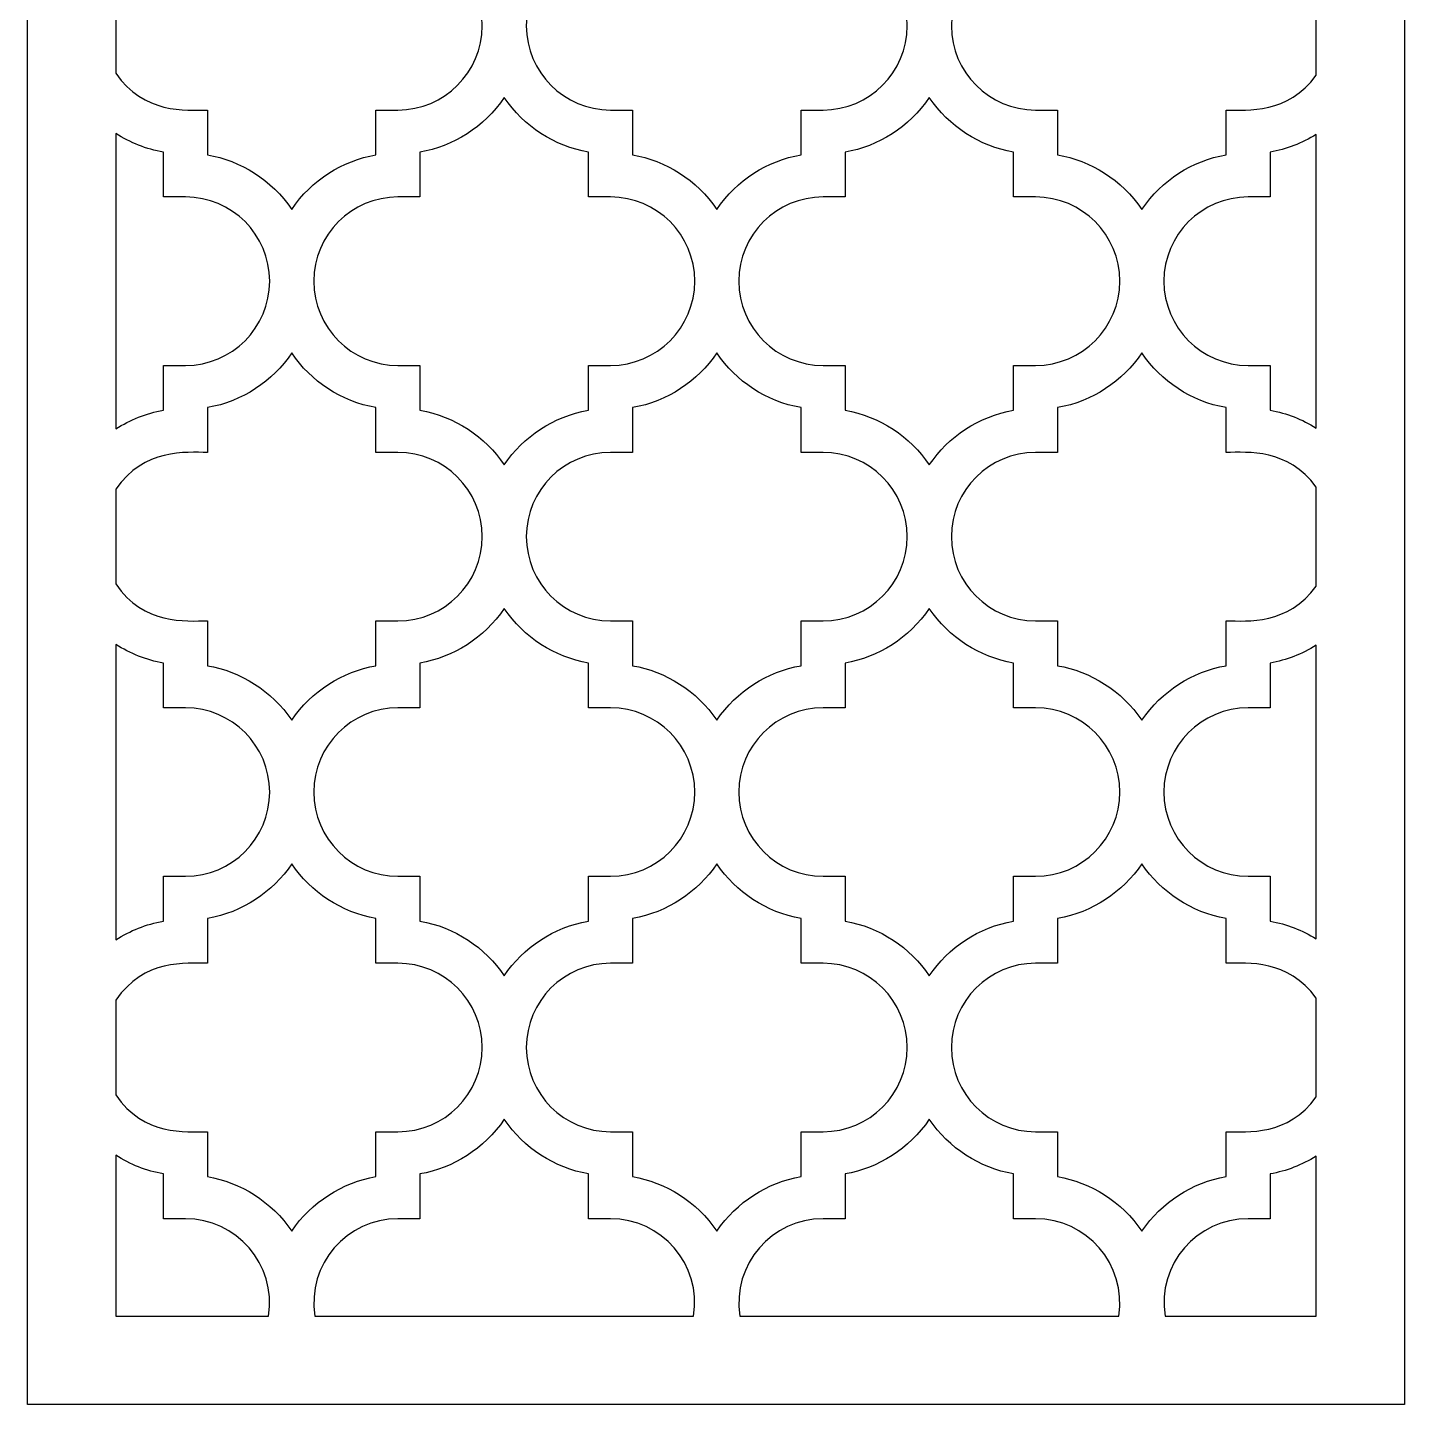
# Model space of a CAD drawing. Header units: millimetres. Extents: x -50 to 50, y -100 to 100.
# Drawn here: x -49.9 to 50.1, y -99.8 to 0.2 of the extents above; entities that cross this region are included whole.
import ezdxf

# ---------------------------------------------------------------- set-up
doc = ezdxf.new("R2010")
doc.units = ezdxf.units.MM
doc.header["$MEASUREMENT"] = 0
doc.layers.add('layer 1', color=7, linetype='Continuous')

msp = doc.modelspace()

# ---------------------------------------------------------------- linework, layer by layer
at = {"layer": 'layer 1', "color": 250}
for points, knots in [([(50.0818, 100.1536), (50.0818, 100.1536), (-49.9181, 100.1536), (-49.9181, 100.1536), (-49.9181, 100.1536), (-49.9181, 100.1536), (-49.9181, -99.8361), (-49.9181, -99.8361), (-49.9181, -99.8361), (-49.9181, -99.8361), (50.0818, -99.8361), (50.0818, -99.8361), (50.0818, -99.8361), (50.0818, -99.8361), (50.0818, 100.1536), (50.0818, 100.1536)], [0, 0, 0, 0, 0.2, 0.2, 0.2, 0.2, 0.4, 0.4, 0.4, 0.4, 0.6, 0.6, 0.6, 0.6, 1, 1, 1, 1]), ([(-43.504, 3.7282), (-41.4565, 6.7282), (-38.4139, 6.4058), (-36.8502, 6.4058), (-36.8502, 6.4058), (-36.8502, 6.4058), (-36.8502, 9.6591), (-36.8502, 9.6591), (-36.8502, 9.6591), (-34.312, 10.1), (-32.1227, 11.5711), (-30.7309, 13.6246), (-30.7309, 13.6246), (-29.3394, 11.5711), (-27.1516, 10.1004), (-24.6143, 9.6591), (-24.6143, 9.6591), (-24.6143, 9.6591), (-24.6143, 6.4058), (-24.6143, 6.4058), (-24.6143, 6.4058), (-24.6143, 6.4058), (-23.0149, 6.4058), (-23.0149, 6.4058), (-23.0149, 6.4058), (-19.642, 6.4058), (-16.8954, 3.664), (-16.8954, 0.2896), (-16.8954, 0.2896), (-16.8954, 0.2896), (-16.8952, 0.2896), (-16.8952, 0.2896), (-16.8952, 0.2896), (-16.8952, -3.0847), (-19.6403, -5.83), (-23.0149, -5.83), (-23.0149, -5.83), (-23.0149, -5.83), (-24.6143, -5.83), (-24.6143, -5.83), (-24.6143, -5.83), (-24.6143, -5.83), (-24.6143, -9.0833), (-24.6143, -9.0833), (-24.6143, -9.0833), (-27.0506, -9.507), (-29.2917, -10.9223), (-30.7309, -13.0478), (-30.7309, -13.0478), (-32.1853, -10.8973), (-34.449, -9.501), (-36.8502, -9.0833), (-36.8502, -9.0833), (-36.8502, -9.0833), (-36.8502, -5.83), (-36.8502, -5.83), (-36.8502, -5.83), (-38.4532, -5.83), (-41.4554, -6.1542), (-43.504, -3.151), (-43.504, -3.151), (-43.504, -3.151), (-43.504, 3.7282), (-43.504, 3.7282)], [0, 0, 0, 0, 0.0588235, 0.0588235, 0.0588235, 0.0588235, 0.1176471, 0.1176471, 0.1176471, 0.1176471, 0.1764706, 0.1764706, 0.1764706, 0.1764706, 0.2352941, 0.2352941, 0.2352941, 0.2352941, 0.2941176, 0.2941176, 0.2941176, 0.2941176, 0.3529412, 0.3529412, 0.3529412, 0.3529412, 0.4117647, 0.4117647, 0.4117647, 0.4117647, 0.4705882, 0.4705882, 0.4705882, 0.4705882, 0.5294118, 0.5294118, 0.5294118, 0.5294118, 0.5882353, 0.5882353, 0.5882353, 0.5882353, 0.6470588, 0.6470588, 0.6470588, 0.6470588, 0.7058824, 0.7058824, 0.7058824, 0.7058824, 0.7647059, 0.7647059, 0.7647059, 0.7647059, 0.8235294, 0.8235294, 0.8235294, 0.8235294, 0.8823529, 0.8823529, 0.8823529, 0.8823529, 1, 1, 1, 1]), ([(7.8553, 6.4058), (11.2282, 6.4058), (13.9749, 3.664), (13.9749, 0.2896), (13.9749, 0.2896), (13.9749, 0.2896), (13.9749, 0.2896), (13.9749, 0.2896), (13.9749, 0.2896), (13.9749, -3.0847), (11.23, -5.83), (7.8553, -5.83), (7.8553, -5.83), (7.8553, -5.83), (6.2558, -5.83), (6.2558, -5.83), (6.2558, -5.83), (6.2558, -5.83), (6.2558, -9.0833), (6.2558, -9.0833), (6.2558, -9.0833), (3.8195, -9.507), (1.5787, -10.9223), (0.1394, -13.0478), (0.1394, -13.0478), (-1.3151, -10.8973), (-3.5789, -9.501), (-5.9799, -9.0833), (-5.9799, -9.0833), (-5.9799, -9.0833), (-5.9799, -5.83), (-5.9799, -5.83), (-5.9799, -5.83), (-5.9799, -5.83), (-7.5794, -5.83), (-7.5794, -5.83), (-7.5794, -5.83), (-10.952, -5.83), (-13.6959, -3.0847), (-13.6959, 0.2896), (-13.6959, 0.2896), (-13.6959, 3.6622), (-10.952, 6.4058), (-7.5794, 6.4058), (-7.5794, 6.4058), (-7.5794, 6.4058), (-5.9799, 6.4058), (-5.9799, 6.4058), (-5.9799, 6.4058), (-5.9799, 6.4058), (-5.9799, 9.6591), (-5.9799, 9.6591), (-5.9799, 9.6591), (-3.4417, 10.1), (-1.2527, 11.5711), (0.1394, 13.6246), (0.1394, 13.6246), (1.5307, 11.5711), (3.7186, 10.1004), (6.2558, 9.6591), (6.2558, 9.6591), (6.2558, 9.6591), (6.2558, 6.4058), (6.2558, 6.4058), (6.2558, 6.4058), (6.2558, 6.4058), (7.8553, 6.4058), (7.8553, 6.4058)], [0, 0, 0, 0, 0.0555556, 0.0555556, 0.0555556, 0.0555556, 0.1111111, 0.1111111, 0.1111111, 0.1111111, 0.1666667, 0.1666667, 0.1666667, 0.1666667, 0.2222222, 0.2222222, 0.2222222, 0.2222222, 0.2777778, 0.2777778, 0.2777778, 0.2777778, 0.3333333, 0.3333333, 0.3333333, 0.3333333, 0.3888889, 0.3888889, 0.3888889, 0.3888889, 0.4444444, 0.4444444, 0.4444444, 0.4444444, 0.5, 0.5, 0.5, 0.5, 0.5555556, 0.5555556, 0.5555556, 0.5555556, 0.6111111, 0.6111111, 0.6111111, 0.6111111, 0.6666667, 0.6666667, 0.6666667, 0.6666667, 0.7222222, 0.7222222, 0.7222222, 0.7222222, 0.7777778, 0.7777778, 0.7777778, 0.7777778, 0.8333333, 0.8333333, 0.8333333, 0.8333333, 0.8888889, 0.8888889, 0.8888889, 0.8888889, 1, 1, 1, 1]), ([(43.6679, -3.3045), (41.601, -6.1387), (38.7216, -5.83), (37.126, -5.83), (37.126, -5.83), (37.126, -5.83), (37.126, -9.0833), (37.126, -9.0833), (37.126, -9.0833), (34.6897, -9.507), (32.4485, -10.9223), (31.0095, -13.0478), (31.0095, -13.0478), (29.555, -10.8973), (27.2912, -9.501), (24.8902, -9.0833), (24.8902, -9.0833), (24.8902, -9.0833), (24.8902, -5.83), (24.8902, -5.83), (24.8902, -5.83), (24.8902, -5.83), (23.2907, -5.83), (23.2907, -5.83), (23.2907, -5.83), (19.9178, -5.83), (17.1743, -3.0847), (17.1743, 0.2896), (17.1743, 0.2896), (17.1743, 3.6622), (19.9178, 6.4058), (23.2907, 6.4058), (23.2907, 6.4058), (23.2907, 6.4058), (24.8902, 6.4058), (24.8902, 6.4058), (24.8902, 6.4058), (24.8902, 6.4058), (24.8902, 9.6591), (24.8902, 9.6591), (24.8902, 9.6591), (27.4281, 10.1), (29.6175, 11.5711), (31.0095, 13.6246), (31.0095, 13.6246), (32.4009, 11.5711), (34.5888, 10.1004), (37.126, 9.6591), (37.126, 9.6591), (37.126, 9.6591), (37.126, 6.4058), (37.126, 6.4058), (37.126, 6.4058), (38.728, 6.4058), (41.5996, 6.7158), (43.6679, 3.882), (43.6679, 3.882), (43.6679, 3.882), (43.6679, -3.3045), (43.6679, -3.3045)], [0, 0, 0, 0, 0.0625, 0.0625, 0.0625, 0.0625, 0.125, 0.125, 0.125, 0.125, 0.1875, 0.1875, 0.1875, 0.1875, 0.25, 0.25, 0.25, 0.25, 0.3125, 0.3125, 0.3125, 0.3125, 0.375, 0.375, 0.375, 0.375, 0.4375, 0.4375, 0.4375, 0.4375, 0.5, 0.5, 0.5, 0.5, 0.5625, 0.5625, 0.5625, 0.5625, 0.625, 0.625, 0.625, 0.625, 0.6875, 0.6875, 0.6875, 0.6875, 0.75, 0.75, 0.75, 0.75, 0.8125, 0.8125, 0.8125, 0.8125, 0.875, 0.875, 0.875, 0.875, 1, 1, 1, 1]), ([(-23.0149, -24.3805), (-26.3875, -24.3805), (-29.1309, -21.6355), (-29.131, -18.2612), (-29.131, -18.2612), (-29.131, -14.8886), (-26.3875, -12.1447), (-23.0149, -12.1447), (-23.0149, -12.1447), (-23.0149, -12.1447), (-21.4154, -12.1447), (-21.4154, -12.1447), (-21.4154, -12.1447), (-21.4154, -12.1447), (-21.4154, -8.8914), (-21.4154, -8.8914), (-21.4154, -8.8914), (-19.0053, -8.4734), (-16.7611, -7.0806), (-15.2961, -4.9258), (-15.2961, -4.9258), (-15.2958, -4.9262), (-15.2958, -4.9262), (-15.2958, -4.9262), (-15.2958, -4.9262), (-15.2958, -4.9262), (-15.2957, -4.9262), (-15.2957, -4.9262), (-15.2957, -4.9262), (-15.2957, -4.9262), (-15.2957, -4.9262), (-15.2955, -4.9258), (-15.2955, -4.9258), (-13.8726, -7.0217), (-11.6575, -8.461), (-9.1789, -8.8914), (-9.1789, -8.8914), (-9.1789, -8.8914), (-9.1789, -12.1447), (-9.1789, -12.1447), (-9.1789, -12.1447), (-9.1789, -12.1447), (-7.5794, -12.1447), (-7.5794, -12.1447), (-7.5794, -12.1447), (-4.2051, -12.1447), (-1.4598, -14.8886), (-1.4598, -18.2612), (-1.4598, -18.2612), (-1.4601, -21.6355), (-4.2051, -24.3805), (-7.5794, -24.3805), (-7.5794, -24.3805), (-7.5794, -24.3805), (-9.1789, -24.3805), (-9.1789, -24.3805), (-9.1789, -24.3805), (-9.1789, -24.3805), (-9.1789, -27.6338), (-9.1789, -27.6338), (-9.1789, -27.6338), (-11.7172, -28.0747), (-13.9044, -29.5479), (-15.2957, -31.6018), (-15.2957, -31.6018), (-15.2957, -31.6018), (-15.2957, -31.6015), (-15.2957, -31.6011), (-15.2957, -31.6011), (-15.2958, -31.6015), (-15.2961, -31.6015), (-15.2961, -31.6015), (-15.2961, -31.6015), (-16.6882, -29.5476), (-18.8764, -28.0747), (-21.4154, -27.6338), (-21.4154, -27.6338), (-21.4154, -27.6338), (-21.4154, -24.3805), (-21.4154, -24.3805), (-21.4154, -24.3805), (-21.4154, -24.3805), (-23.0149, -24.3805), (-23.0149, -24.3805)], [0, 0, 0, 0, 0.0454545, 0.0454545, 0.0454545, 0.0454545, 0.0909091, 0.0909091, 0.0909091, 0.0909091, 0.1363636, 0.1363636, 0.1363636, 0.1363636, 0.1818182, 0.1818182, 0.1818182, 0.1818182, 0.2272727, 0.2272727, 0.2272727, 0.2272727, 0.2727273, 0.2727273, 0.2727273, 0.2727273, 0.3181818, 0.3181818, 0.3181818, 0.3181818, 0.3636364, 0.3636364, 0.3636364, 0.3636364, 0.4090909, 0.4090909, 0.4090909, 0.4090909, 0.4545455, 0.4545455, 0.4545455, 0.4545455, 0.5, 0.5, 0.5, 0.5, 0.5454545, 0.5454545, 0.5454545, 0.5454545, 0.5909091, 0.5909091, 0.5909091, 0.5909091, 0.6363636, 0.6363636, 0.6363636, 0.6363636, 0.6818182, 0.6818182, 0.6818182, 0.6818182, 0.7272727, 0.7272727, 0.7272727, 0.7272727, 0.7727273, 0.7727273, 0.7727273, 0.7727273, 0.8181818, 0.8181818, 0.8181818, 0.8181818, 0.8636364, 0.8636364, 0.8636364, 0.8636364, 0.9090909, 0.9090909, 0.9090909, 0.9090909, 1, 1, 1, 1]), ([(23.2907, -12.1447), (26.6651, -12.1447), (29.4104, -14.8886), (29.4104, -18.2612), (29.4104, -18.2612), (29.41, -21.6355), (26.6651, -24.3805), (23.2907, -24.3805), (23.2907, -24.3805), (23.2907, -24.3805), (21.6913, -24.3805), (21.6913, -24.3805), (21.6913, -24.3805), (21.6913, -24.3805), (21.6913, -27.6338), (21.6913, -27.6338), (21.6913, -27.6338), (19.153, -28.0747), (16.9658, -29.5479), (15.5744, -31.6018), (15.5744, -31.6018), (15.5744, -31.6018), (15.5744, -31.6015), (15.5744, -31.6011), (15.5744, -31.6011), (15.5744, -31.6015), (15.5741, -31.6015), (15.5741, -31.6015), (15.5741, -31.6015), (14.182, -29.5476), (11.9937, -28.0747), (9.4548, -27.6338), (9.4548, -27.6338), (9.4548, -27.6338), (9.4548, -24.3805), (9.4548, -24.3805), (9.4548, -24.3805), (9.4548, -24.3805), (7.8553, -24.3805), (7.8553, -24.3805), (7.8553, -24.3805), (4.4828, -24.3805), (1.7392, -21.6355), (1.7392, -18.2612), (1.7392, -18.2612), (1.7392, -14.8886), (4.4828, -12.1447), (7.8553, -12.1447), (7.8553, -12.1447), (7.8553, -12.1447), (9.4548, -12.1447), (9.4548, -12.1447), (9.4548, -12.1447), (9.4548, -12.1447), (9.4548, -8.8914), (9.4548, -8.8914), (9.4548, -8.8914), (11.8646, -8.4734), (14.109, -7.0806), (15.5741, -4.9258), (15.5741, -4.9258), (15.5741, -4.9258), (15.5744, -4.9265), (15.5744, -4.9265), (15.5744, -4.9265), (15.5744, -4.9265), (15.5744, -4.9262), (15.5744, -4.9262), (15.5744, -4.9262), (15.5744, -4.9262), (15.5744, -4.9262), (15.5748, -4.9258), (15.5748, -4.9258), (16.9975, -7.0217), (19.213, -8.461), (21.6913, -8.8914), (21.6913, -8.8914), (21.6913, -8.8914), (21.6913, -12.1447), (21.6913, -12.1447), (21.6913, -12.1447), (21.6913, -12.1447), (23.2907, -12.1447), (23.2907, -12.1447)], [0, 0, 0, 0, 0.0454545, 0.0454545, 0.0454545, 0.0454545, 0.0909091, 0.0909091, 0.0909091, 0.0909091, 0.1363636, 0.1363636, 0.1363636, 0.1363636, 0.1818182, 0.1818182, 0.1818182, 0.1818182, 0.2272727, 0.2272727, 0.2272727, 0.2272727, 0.2727273, 0.2727273, 0.2727273, 0.2727273, 0.3181818, 0.3181818, 0.3181818, 0.3181818, 0.3636364, 0.3636364, 0.3636364, 0.3636364, 0.4090909, 0.4090909, 0.4090909, 0.4090909, 0.4545455, 0.4545455, 0.4545455, 0.4545455, 0.5, 0.5, 0.5, 0.5, 0.5454545, 0.5454545, 0.5454545, 0.5454545, 0.5909091, 0.5909091, 0.5909091, 0.5909091, 0.6363636, 0.6363636, 0.6363636, 0.6363636, 0.6818182, 0.6818182, 0.6818182, 0.6818182, 0.7272727, 0.7272727, 0.7272727, 0.7272727, 0.7727273, 0.7727273, 0.7727273, 0.7727273, 0.8181818, 0.8181818, 0.8181818, 0.8181818, 0.8636364, 0.8636364, 0.8636364, 0.8636364, 0.9090909, 0.9090909, 0.9090909, 0.9090909, 1, 1, 1, 1]), ([(-43.504, -7.5329), (-42.4622, -8.2088), (-41.2886, -8.6762), (-40.0492, -8.8914), (-40.0492, -8.8914), (-40.0492, -8.8914), (-40.0492, -12.1447), (-40.0492, -12.1447), (-40.0492, -12.1447), (-40.0492, -12.1447), (-38.4497, -12.1447), (-38.4497, -12.1447), (-38.4497, -12.1447), (-35.0752, -12.1447), (-32.33, -14.8886), (-32.33, -18.2612), (-32.33, -18.2612), (-32.3301, -21.6355), (-35.0752, -24.3805), (-38.4497, -24.3805), (-38.4497, -24.3805), (-38.4497, -24.3805), (-40.0492, -24.3805), (-40.0492, -24.3805), (-40.0492, -24.3805), (-40.0492, -24.3805), (-40.0492, -27.6338), (-40.0492, -27.6338), (-40.0492, -27.6338), (-41.3051, -27.8518), (-42.4739, -28.3245), (-43.504, -28.9934), (-43.504, -28.9934), (-43.504, -28.9934), (-43.504, -7.5329), (-43.504, -7.5329)], [0, 0, 0, 0, 0.1, 0.1, 0.1, 0.1, 0.2, 0.2, 0.2, 0.2, 0.3, 0.3, 0.3, 0.3, 0.4, 0.4, 0.4, 0.4, 0.5, 0.5, 0.5, 0.5, 0.6, 0.6, 0.6, 0.6, 0.7, 0.7, 0.7, 0.7, 0.8, 0.8, 0.8, 0.8, 1, 1, 1, 1]), ([(43.6679, -28.9271), (42.6642, -28.2952), (41.5364, -27.844), (40.325, -27.6338), (40.325, -27.6338), (40.325, -27.6338), (40.325, -24.3805), (40.325, -24.3805), (40.325, -24.3805), (40.325, -24.3805), (38.7255, -24.3805), (38.7255, -24.3805), (38.7255, -24.3805), (35.3529, -24.3805), (32.6094, -21.6355), (32.6094, -18.2612), (32.6094, -18.2612), (32.6094, -14.8886), (35.3529, -12.1447), (38.7255, -12.1447), (38.7255, -12.1447), (38.7255, -12.1447), (40.325, -12.1447), (40.325, -12.1447), (40.325, -12.1447), (40.325, -12.1447), (40.325, -8.8914), (40.325, -8.8914), (40.325, -8.8914), (41.5033, -8.6868), (42.6403, -8.2462), (43.6679, -7.6006), (43.6679, -7.6006), (43.6679, -7.6006), (43.6679, -28.9271), (43.6679, -28.9271)], [0, 0, 0, 0, 0.1, 0.1, 0.1, 0.1, 0.2, 0.2, 0.2, 0.2, 0.3, 0.3, 0.3, 0.3, 0.4, 0.4, 0.4, 0.4, 0.5, 0.5, 0.5, 0.5, 0.6, 0.6, 0.6, 0.6, 0.7, 0.7, 0.7, 0.7, 0.8, 0.8, 0.8, 0.8, 1, 1, 1, 1]), ([(-43.504, -33.3728), (-41.4565, -30.3731), (-38.4139, -30.6952), (-36.8502, -30.6952), (-36.8502, -30.6952), (-36.8502, -30.6952), (-36.8502, -27.4419), (-36.8502, -27.4419), (-36.8502, -27.4419), (-34.312, -27.0012), (-32.1227, -25.5302), (-30.7309, -23.4766), (-30.7309, -23.4766), (-29.3394, -25.5302), (-27.1516, -27.0009), (-24.6143, -27.4419), (-24.6143, -27.4419), (-24.6143, -27.4419), (-24.6143, -30.6952), (-24.6143, -30.6952), (-24.6143, -30.6952), (-24.6143, -30.6952), (-23.0149, -30.6952), (-23.0149, -30.6952), (-23.0149, -30.6952), (-19.642, -30.6952), (-16.8954, -33.4373), (-16.8954, -36.8116), (-16.8954, -36.8116), (-16.8954, -36.8116), (-16.8952, -36.8116), (-16.8952, -36.8116), (-16.8952, -36.8116), (-16.8952, -40.186), (-19.6403, -42.9313), (-23.0149, -42.9313), (-23.0149, -42.9313), (-23.0149, -42.9313), (-24.6143, -42.9313), (-24.6143, -42.9313), (-24.6143, -42.9313), (-24.6143, -42.9313), (-24.6143, -46.1846), (-24.6143, -46.1846), (-24.6143, -46.1846), (-27.0506, -46.6079), (-29.2917, -48.0236), (-30.7309, -50.1488), (-30.7309, -50.1488), (-32.1853, -47.9986), (-34.449, -46.6019), (-36.8502, -46.1846), (-36.8502, -46.1846), (-36.8502, -46.1846), (-36.8502, -42.9313), (-36.8502, -42.9313), (-36.8502, -42.9313), (-38.4532, -42.9313), (-41.4554, -43.2555), (-43.504, -40.2523), (-43.504, -40.2523), (-43.504, -40.2523), (-43.504, -33.3728), (-43.504, -33.3728)], [0, 0, 0, 0, 0.0588235, 0.0588235, 0.0588235, 0.0588235, 0.1176471, 0.1176471, 0.1176471, 0.1176471, 0.1764706, 0.1764706, 0.1764706, 0.1764706, 0.2352941, 0.2352941, 0.2352941, 0.2352941, 0.2941176, 0.2941176, 0.2941176, 0.2941176, 0.3529412, 0.3529412, 0.3529412, 0.3529412, 0.4117647, 0.4117647, 0.4117647, 0.4117647, 0.4705882, 0.4705882, 0.4705882, 0.4705882, 0.5294118, 0.5294118, 0.5294118, 0.5294118, 0.5882353, 0.5882353, 0.5882353, 0.5882353, 0.6470588, 0.6470588, 0.6470588, 0.6470588, 0.7058824, 0.7058824, 0.7058824, 0.7058824, 0.7647059, 0.7647059, 0.7647059, 0.7647059, 0.8235294, 0.8235294, 0.8235294, 0.8235294, 0.8823529, 0.8823529, 0.8823529, 0.8823529, 1, 1, 1, 1]), ([(7.8553, -30.6952), (11.2282, -30.6952), (13.9749, -33.4373), (13.9749, -36.8116), (13.9749, -36.8116), (13.9749, -36.8116), (13.9749, -36.8116), (13.9749, -36.8116), (13.9749, -36.8116), (13.9749, -40.186), (11.23, -42.9313), (7.8553, -42.9313), (7.8553, -42.9313), (7.8553, -42.9313), (6.2558, -42.9313), (6.2558, -42.9313), (6.2558, -42.9313), (6.2558, -42.9313), (6.2558, -46.1846), (6.2558, -46.1846), (6.2558, -46.1846), (3.8195, -46.6079), (1.5787, -48.0236), (0.1394, -50.1488), (0.1394, -50.1488), (-1.3151, -47.9986), (-3.5789, -46.6019), (-5.9799, -46.1846), (-5.9799, -46.1846), (-5.9799, -46.1846), (-5.9799, -42.9313), (-5.9799, -42.9313), (-5.9799, -42.9313), (-5.9799, -42.9313), (-7.5794, -42.9313), (-7.5794, -42.9313), (-7.5794, -42.9313), (-10.952, -42.9313), (-13.6959, -40.186), (-13.6959, -36.8116), (-13.6959, -36.8116), (-13.6959, -33.4391), (-10.952, -30.6952), (-7.5794, -30.6952), (-7.5794, -30.6952), (-7.5794, -30.6952), (-5.9799, -30.6952), (-5.9799, -30.6952), (-5.9799, -30.6952), (-5.9799, -30.6952), (-5.9799, -27.4419), (-5.9799, -27.4419), (-5.9799, -27.4419), (-3.4417, -27.0012), (-1.2527, -25.5302), (0.1394, -23.4766), (0.1394, -23.4766), (1.5307, -25.5302), (3.7186, -27.0009), (6.2558, -27.4419), (6.2558, -27.4419), (6.2558, -27.4419), (6.2558, -30.6952), (6.2558, -30.6952), (6.2558, -30.6952), (6.2558, -30.6952), (7.8553, -30.6952), (7.8553, -30.6952)], [0, 0, 0, 0, 0.0555556, 0.0555556, 0.0555556, 0.0555556, 0.1111111, 0.1111111, 0.1111111, 0.1111111, 0.1666667, 0.1666667, 0.1666667, 0.1666667, 0.2222222, 0.2222222, 0.2222222, 0.2222222, 0.2777778, 0.2777778, 0.2777778, 0.2777778, 0.3333333, 0.3333333, 0.3333333, 0.3333333, 0.3888889, 0.3888889, 0.3888889, 0.3888889, 0.4444444, 0.4444444, 0.4444444, 0.4444444, 0.5, 0.5, 0.5, 0.5, 0.5555556, 0.5555556, 0.5555556, 0.5555556, 0.6111111, 0.6111111, 0.6111111, 0.6111111, 0.6666667, 0.6666667, 0.6666667, 0.6666667, 0.7222222, 0.7222222, 0.7222222, 0.7222222, 0.7777778, 0.7777778, 0.7777778, 0.7777778, 0.8333333, 0.8333333, 0.8333333, 0.8333333, 0.8888889, 0.8888889, 0.8888889, 0.8888889, 1, 1, 1, 1]), ([(43.6679, -40.4057), (41.601, -43.2396), (38.7216, -42.9313), (37.126, -42.9313), (37.126, -42.9313), (37.126, -42.9313), (37.126, -46.1846), (37.126, -46.1846), (37.126, -46.1846), (34.6897, -46.6079), (32.4485, -48.0236), (31.0095, -50.1488), (31.0095, -50.1488), (29.555, -47.9986), (27.2912, -46.6019), (24.8902, -46.1846), (24.8902, -46.1846), (24.8902, -46.1846), (24.8902, -42.9313), (24.8902, -42.9313), (24.8902, -42.9313), (24.8902, -42.9313), (23.2907, -42.9313), (23.2907, -42.9313), (23.2907, -42.9313), (19.9178, -42.9313), (17.1743, -40.186), (17.1743, -36.8116), (17.1743, -36.8116), (17.1743, -33.4391), (19.9178, -30.6952), (23.2907, -30.6952), (23.2907, -30.6952), (23.2907, -30.6952), (24.8902, -30.6952), (24.8902, -30.6952), (24.8902, -30.6952), (24.8902, -30.6952), (24.8902, -27.4419), (24.8902, -27.4419), (24.8902, -27.4419), (27.4281, -27.0012), (29.6175, -25.5302), (31.0095, -23.4766), (31.0095, -23.4766), (32.4009, -25.5302), (34.5888, -27.0009), (37.126, -27.4419), (37.126, -27.4419), (37.126, -27.4419), (37.126, -30.6952), (37.126, -30.6952), (37.126, -30.6952), (38.728, -30.6952), (41.5996, -30.3854), (43.6679, -33.2193), (43.6679, -33.2193), (43.6679, -33.2193), (43.6679, -40.4057), (43.6679, -40.4057)], [0, 0, 0, 0, 0.0625, 0.0625, 0.0625, 0.0625, 0.125, 0.125, 0.125, 0.125, 0.1875, 0.1875, 0.1875, 0.1875, 0.25, 0.25, 0.25, 0.25, 0.3125, 0.3125, 0.3125, 0.3125, 0.375, 0.375, 0.375, 0.375, 0.4375, 0.4375, 0.4375, 0.4375, 0.5, 0.5, 0.5, 0.5, 0.5625, 0.5625, 0.5625, 0.5625, 0.625, 0.625, 0.625, 0.625, 0.6875, 0.6875, 0.6875, 0.6875, 0.75, 0.75, 0.75, 0.75, 0.8125, 0.8125, 0.8125, 0.8125, 0.875, 0.875, 0.875, 0.875, 1, 1, 1, 1]), ([(-15.2962, -68.703), (-16.6882, -66.649), (-18.8764, -65.176), (-21.4154, -64.735), (-21.4154, -64.735), (-21.4154, -64.735), (-21.4154, -61.4817), (-21.4154, -61.4817), (-21.4154, -61.4817), (-21.4154, -61.4817), (-23.0149, -61.4817), (-23.0149, -61.4817), (-23.0149, -61.4817), (-26.3875, -61.4817), (-29.1309, -58.7368), (-29.131, -55.3625), (-29.131, -55.3625), (-29.131, -51.9899), (-26.3875, -49.246), (-23.0149, -49.246), (-23.0149, -49.246), (-23.0149, -49.246), (-21.4154, -49.246), (-21.4154, -49.246), (-21.4154, -49.246), (-21.4154, -49.246), (-21.4154, -45.9927), (-21.4154, -45.9927), (-21.4154, -45.9927), (-19.0053, -45.5746), (-16.7611, -44.1819), (-15.2961, -42.0271), (-15.2961, -42.0271), (-15.2961, -42.0271), (-15.2958, -42.0275), (-15.2957, -42.0278), (-15.2957, -42.0278), (-15.2957, -42.0271), (-15.2957, -42.0271), (-15.2957, -42.0271), (-15.2957, -42.0271), (-13.8726, -44.123), (-11.6575, -45.5623), (-9.1789, -45.9927), (-9.1789, -45.9927), (-9.1789, -45.9927), (-9.1789, -49.246), (-9.1789, -49.246), (-9.1789, -49.246), (-9.1789, -49.246), (-7.5794, -49.246), (-7.5794, -49.246), (-7.5794, -49.246), (-4.2051, -49.246), (-1.4598, -51.9899), (-1.4598, -55.3625), (-1.4598, -55.3625), (-1.4601, -58.7368), (-4.2051, -61.4817), (-7.5794, -61.4817), (-7.5794, -61.4817), (-7.5794, -61.4817), (-9.1789, -61.4817), (-9.1789, -61.4817), (-9.1789, -61.4817), (-9.1789, -61.4817), (-9.1789, -64.735), (-9.1789, -64.735), (-9.1789, -64.735), (-11.7172, -65.176), (-13.9044, -66.6492), (-15.2957, -68.703), (-15.2957, -68.703), (-15.2957, -68.7028), (-15.2957, -68.7028), (-15.2957, -68.7024), (-15.2957, -68.7024), (-15.2958, -68.7024), (-15.2961, -68.7028), (-15.2962, -68.703)], [0, 0, 0, 0, 0.047619, 0.047619, 0.047619, 0.047619, 0.0952381, 0.0952381, 0.0952381, 0.0952381, 0.1428571, 0.1428571, 0.1428571, 0.1428571, 0.1904762, 0.1904762, 0.1904762, 0.1904762, 0.2380952, 0.2380952, 0.2380952, 0.2380952, 0.2857143, 0.2857143, 0.2857143, 0.2857143, 0.3333333, 0.3333333, 0.3333333, 0.3333333, 0.3809524, 0.3809524, 0.3809524, 0.3809524, 0.4285714, 0.4285714, 0.4285714, 0.4285714, 0.4761905, 0.4761905, 0.4761905, 0.4761905, 0.5238095, 0.5238095, 0.5238095, 0.5238095, 0.5714286, 0.5714286, 0.5714286, 0.5714286, 0.6190476, 0.6190476, 0.6190476, 0.6190476, 0.6666667, 0.6666667, 0.6666667, 0.6666667, 0.7142857, 0.7142857, 0.7142857, 0.7142857, 0.7619048, 0.7619048, 0.7619048, 0.7619048, 0.8095238, 0.8095238, 0.8095238, 0.8095238, 0.8571429, 0.8571429, 0.8571429, 0.8571429, 0.9047619, 0.9047619, 0.9047619, 0.9047619, 1, 1, 1, 1]), ([(23.2907, -49.246), (26.6651, -49.246), (29.4104, -51.9899), (29.4104, -55.3625), (29.4104, -55.3625), (29.41, -58.7368), (26.6651, -61.4817), (23.2907, -61.4817), (23.2907, -61.4817), (23.2907, -61.4817), (21.6913, -61.4817), (21.6913, -61.4817), (21.6913, -61.4817), (21.6913, -61.4817), (21.6913, -64.735), (21.6913, -64.735), (21.6913, -64.735), (19.153, -65.176), (16.9658, -66.6492), (15.5744, -68.703), (15.5744, -68.703), (15.5744, -68.7028), (15.5744, -68.7028), (15.5744, -68.7024), (15.5744, -68.7024), (15.5744, -68.7024), (15.5741, -68.7028), (15.5741, -68.7028), (15.5741, -68.7028), (14.182, -66.649), (11.9937, -65.176), (9.4548, -64.735), (9.4548, -64.735), (9.4548, -64.735), (9.4548, -61.4817), (9.4548, -61.4817), (9.4548, -61.4817), (9.4548, -61.4817), (7.8553, -61.4817), (7.8553, -61.4817), (7.8553, -61.4817), (4.4828, -61.4817), (1.7392, -58.7368), (1.7392, -55.3625), (1.7392, -55.3625), (1.7392, -51.9899), (4.4828, -49.246), (7.8553, -49.246), (7.8553, -49.246), (7.8553, -49.246), (9.4548, -49.246), (9.4548, -49.246), (9.4548, -49.246), (9.4548, -49.246), (9.4548, -45.9927), (9.4548, -45.9927), (9.4548, -45.9927), (11.8646, -45.5746), (14.109, -44.1819), (15.5741, -42.0271), (15.5741, -42.0271), (15.5741, -42.0271), (15.5744, -42.0275), (15.5744, -42.0278), (15.5744, -42.0278), (15.5744, -42.0271), (15.5744, -42.0271), (15.5744, -42.0271), (15.5744, -42.0271), (16.9975, -44.123), (19.213, -45.5623), (21.6913, -45.9927), (21.6913, -45.9927), (21.6913, -45.9927), (21.6913, -49.246), (21.6913, -49.246), (21.6913, -49.246), (21.6913, -49.246), (23.2907, -49.246), (23.2907, -49.246)], [0, 0, 0, 0, 0.047619, 0.047619, 0.047619, 0.047619, 0.0952381, 0.0952381, 0.0952381, 0.0952381, 0.1428571, 0.1428571, 0.1428571, 0.1428571, 0.1904762, 0.1904762, 0.1904762, 0.1904762, 0.2380952, 0.2380952, 0.2380952, 0.2380952, 0.2857143, 0.2857143, 0.2857143, 0.2857143, 0.3333333, 0.3333333, 0.3333333, 0.3333333, 0.3809524, 0.3809524, 0.3809524, 0.3809524, 0.4285714, 0.4285714, 0.4285714, 0.4285714, 0.4761905, 0.4761905, 0.4761905, 0.4761905, 0.5238095, 0.5238095, 0.5238095, 0.5238095, 0.5714286, 0.5714286, 0.5714286, 0.5714286, 0.6190476, 0.6190476, 0.6190476, 0.6190476, 0.6666667, 0.6666667, 0.6666667, 0.6666667, 0.7142857, 0.7142857, 0.7142857, 0.7142857, 0.7619048, 0.7619048, 0.7619048, 0.7619048, 0.8095238, 0.8095238, 0.8095238, 0.8095238, 0.8571429, 0.8571429, 0.8571429, 0.8571429, 0.9047619, 0.9047619, 0.9047619, 0.9047619, 1, 1, 1, 1]), ([(-43.504, -44.6341), (-42.4622, -45.3097), (-41.2886, -45.7775), (-40.0492, -45.9927), (-40.0492, -45.9927), (-40.0492, -45.9927), (-40.0492, -49.246), (-40.0492, -49.246), (-40.0492, -49.246), (-40.0492, -49.246), (-38.4497, -49.246), (-38.4497, -49.246), (-38.4497, -49.246), (-35.0752, -49.246), (-32.33, -51.9899), (-32.33, -55.3625), (-32.33, -55.3625), (-32.3301, -58.7368), (-35.0752, -61.4817), (-38.4497, -61.4817), (-38.4497, -61.4817), (-38.4497, -61.4817), (-40.0492, -61.4817), (-40.0492, -61.4817), (-40.0492, -61.4817), (-40.0492, -61.4817), (-40.0492, -64.735), (-40.0492, -64.735), (-40.0492, -64.735), (-41.3051, -64.9531), (-42.4739, -65.4258), (-43.504, -66.0947), (-43.504, -66.0947), (-43.504, -66.0947), (-43.504, -44.6341), (-43.504, -44.6341)], [0, 0, 0, 0, 0.1, 0.1, 0.1, 0.1, 0.2, 0.2, 0.2, 0.2, 0.3, 0.3, 0.3, 0.3, 0.4, 0.4, 0.4, 0.4, 0.5, 0.5, 0.5, 0.5, 0.6, 0.6, 0.6, 0.6, 0.7, 0.7, 0.7, 0.7, 0.8, 0.8, 0.8, 0.8, 1, 1, 1, 1]), ([(43.6679, -66.028), (42.6642, -65.3965), (41.5364, -64.9457), (40.325, -64.735), (40.325, -64.735), (40.325, -64.735), (40.325, -61.4817), (40.325, -61.4817), (40.325, -61.4817), (40.325, -61.4817), (38.7255, -61.4817), (38.7255, -61.4817), (38.7255, -61.4817), (35.3529, -61.4817), (32.6094, -58.7368), (32.6094, -55.3625), (32.6094, -55.3625), (32.6094, -51.9899), (35.3529, -49.246), (38.7255, -49.246), (38.7255, -49.246), (38.7255, -49.246), (40.325, -49.246), (40.325, -49.246), (40.325, -49.246), (40.325, -49.246), (40.325, -45.9927), (40.325, -45.9927), (40.325, -45.9927), (41.5033, -45.7881), (42.6403, -45.3475), (43.6679, -44.7019), (43.6679, -44.7019), (43.6679, -44.7019), (43.6679, -66.028), (43.6679, -66.028)], [0, 0, 0, 0, 0.1, 0.1, 0.1, 0.1, 0.2, 0.2, 0.2, 0.2, 0.3, 0.3, 0.3, 0.3, 0.4, 0.4, 0.4, 0.4, 0.5, 0.5, 0.5, 0.5, 0.6, 0.6, 0.6, 0.6, 0.7, 0.7, 0.7, 0.7, 0.8, 0.8, 0.8, 0.8, 1, 1, 1, 1]), ([(-43.504, -70.4741), (-41.4565, -67.4744), (-38.4139, -67.7964), (-36.8502, -67.7964), (-36.8502, -67.7964), (-36.8502, -67.7964), (-36.8502, -64.5435), (-36.8502, -64.5435), (-36.8502, -64.5435), (-34.312, -64.1025), (-32.1227, -62.6315), (-30.7309, -60.5776), (-30.7309, -60.5776), (-29.3394, -62.6315), (-27.1516, -64.1022), (-24.6143, -64.5435), (-24.6143, -64.5435), (-24.6143, -64.5435), (-24.6143, -67.7964), (-24.6143, -67.7964), (-24.6143, -67.7964), (-24.6143, -67.7964), (-23.0149, -67.7964), (-23.0149, -67.7964), (-23.0149, -67.7964), (-19.642, -67.7964), (-16.8954, -70.5386), (-16.8954, -73.9129), (-16.8954, -73.9129), (-16.8954, -73.9129), (-16.8952, -73.9129), (-16.8952, -73.9129), (-16.8952, -73.9129), (-16.8952, -77.2873), (-19.6403, -80.0326), (-23.0149, -80.0326), (-23.0149, -80.0326), (-23.0149, -80.0326), (-24.6143, -80.0326), (-24.6143, -80.0326), (-24.6143, -80.0326), (-24.6143, -80.0326), (-24.6143, -83.2858), (-24.6143, -83.2858), (-24.6143, -83.2858), (-27.0506, -83.7092), (-29.2917, -85.1248), (-30.7309, -87.25), (-30.7309, -87.25), (-32.1853, -85.0999), (-34.449, -83.7033), (-36.8502, -83.2858), (-36.8502, -83.2858), (-36.8502, -83.2858), (-36.8502, -80.0326), (-36.8502, -80.0326), (-36.8502, -80.0326), (-38.4532, -80.0326), (-41.4554, -80.3564), (-43.504, -77.3535), (-43.504, -77.3535), (-43.504, -77.3535), (-43.504, -70.4741), (-43.504, -70.4741)], [0, 0, 0, 0, 0.0588235, 0.0588235, 0.0588235, 0.0588235, 0.1176471, 0.1176471, 0.1176471, 0.1176471, 0.1764706, 0.1764706, 0.1764706, 0.1764706, 0.2352941, 0.2352941, 0.2352941, 0.2352941, 0.2941176, 0.2941176, 0.2941176, 0.2941176, 0.3529412, 0.3529412, 0.3529412, 0.3529412, 0.4117647, 0.4117647, 0.4117647, 0.4117647, 0.4705882, 0.4705882, 0.4705882, 0.4705882, 0.5294118, 0.5294118, 0.5294118, 0.5294118, 0.5882353, 0.5882353, 0.5882353, 0.5882353, 0.6470588, 0.6470588, 0.6470588, 0.6470588, 0.7058824, 0.7058824, 0.7058824, 0.7058824, 0.7647059, 0.7647059, 0.7647059, 0.7647059, 0.8235294, 0.8235294, 0.8235294, 0.8235294, 0.8823529, 0.8823529, 0.8823529, 0.8823529, 1, 1, 1, 1]), ([(0.1394, -87.25), (-1.3151, -85.0999), (-3.5789, -83.7033), (-5.9799, -83.2858), (-5.9799, -83.2858), (-5.9799, -83.2858), (-5.9799, -80.0326), (-5.9799, -80.0326), (-5.9799, -80.0326), (-5.9799, -80.0326), (-7.5794, -80.0326), (-7.5794, -80.0326), (-7.5794, -80.0326), (-10.952, -80.0326), (-13.6959, -77.2873), (-13.6959, -73.9129), (-13.6959, -73.9129), (-13.6959, -70.5404), (-10.952, -67.7964), (-7.5794, -67.7964), (-7.5794, -67.7964), (-7.5794, -67.7964), (-5.9799, -67.7964), (-5.9799, -67.7964), (-5.9799, -67.7964), (-5.9799, -67.7964), (-5.9799, -64.5435), (-5.9799, -64.5435), (-5.9799, -64.5435), (-3.4417, -64.1025), (-1.2527, -62.6315), (0.1394, -60.5776), (0.1394, -60.5776), (1.5307, -62.6315), (3.7186, -64.1022), (6.2558, -64.5435), (6.2558, -64.5435), (6.2558, -64.5435), (6.2558, -67.7964), (6.2558, -67.7964), (6.2558, -67.7964), (6.2558, -67.7964), (7.8553, -67.7964), (7.8553, -67.7964), (7.8553, -67.7964), (11.2282, -67.7964), (13.9749, -70.5386), (13.9749, -73.9129), (13.9749, -73.9129), (13.9749, -73.9129), (13.9749, -73.9129), (13.9749, -73.9129), (13.9749, -73.9129), (13.9749, -77.2873), (11.23, -80.0326), (7.8553, -80.0326), (7.8553, -80.0326), (7.8553, -80.0326), (6.2558, -80.0326), (6.2558, -80.0326), (6.2558, -80.0326), (6.2558, -80.0326), (6.2558, -83.2858), (6.2558, -83.2858), (6.2558, -83.2858), (3.8195, -83.7092), (1.5787, -85.1248), (0.1394, -87.25)], [0, 0, 0, 0, 0.0555556, 0.0555556, 0.0555556, 0.0555556, 0.1111111, 0.1111111, 0.1111111, 0.1111111, 0.1666667, 0.1666667, 0.1666667, 0.1666667, 0.2222222, 0.2222222, 0.2222222, 0.2222222, 0.2777778, 0.2777778, 0.2777778, 0.2777778, 0.3333333, 0.3333333, 0.3333333, 0.3333333, 0.3888889, 0.3888889, 0.3888889, 0.3888889, 0.4444444, 0.4444444, 0.4444444, 0.4444444, 0.5, 0.5, 0.5, 0.5, 0.5555556, 0.5555556, 0.5555556, 0.5555556, 0.6111111, 0.6111111, 0.6111111, 0.6111111, 0.6666667, 0.6666667, 0.6666667, 0.6666667, 0.7222222, 0.7222222, 0.7222222, 0.7222222, 0.7777778, 0.7777778, 0.7777778, 0.7777778, 0.8333333, 0.8333333, 0.8333333, 0.8333333, 0.8888889, 0.8888889, 0.8888889, 0.8888889, 1, 1, 1, 1]), ([(43.6679, -77.5071), (41.601, -80.3409), (38.7216, -80.0326), (37.126, -80.0326), (37.126, -80.0326), (37.126, -80.0326), (37.126, -83.2858), (37.126, -83.2858), (37.126, -83.2858), (34.6897, -83.7092), (32.4485, -85.1248), (31.0095, -87.25), (31.0095, -87.25), (29.555, -85.0999), (27.2912, -83.7033), (24.8902, -83.2858), (24.8902, -83.2858), (24.8902, -83.2858), (24.8902, -80.0326), (24.8902, -80.0326), (24.8902, -80.0326), (24.8902, -80.0326), (23.2907, -80.0326), (23.2907, -80.0326), (23.2907, -80.0326), (19.9178, -80.0326), (17.1743, -77.2873), (17.1743, -73.9129), (17.1743, -73.9129), (17.1743, -70.5404), (19.9178, -67.7964), (23.2907, -67.7964), (23.2907, -67.7964), (23.2907, -67.7964), (24.8902, -67.7964), (24.8902, -67.7964), (24.8902, -67.7964), (24.8902, -67.7964), (24.8902, -64.5435), (24.8902, -64.5435), (24.8902, -64.5435), (27.4281, -64.1025), (29.6175, -62.6315), (31.0095, -60.5776), (31.0095, -60.5776), (32.4009, -62.6315), (34.5888, -64.1022), (37.126, -64.5435), (37.126, -64.5435), (37.126, -64.5435), (37.126, -67.7964), (37.126, -67.7964), (37.126, -67.7964), (38.728, -67.7964), (41.5996, -67.4864), (43.6679, -70.3206), (43.6679, -70.3206), (43.6679, -70.3206), (43.6679, -77.5071), (43.6679, -77.5071)], [0, 0, 0, 0, 0.0625, 0.0625, 0.0625, 0.0625, 0.125, 0.125, 0.125, 0.125, 0.1875, 0.1875, 0.1875, 0.1875, 0.25, 0.25, 0.25, 0.25, 0.3125, 0.3125, 0.3125, 0.3125, 0.375, 0.375, 0.375, 0.375, 0.4375, 0.4375, 0.4375, 0.4375, 0.5, 0.5, 0.5, 0.5, 0.5625, 0.5625, 0.5625, 0.5625, 0.625, 0.625, 0.625, 0.625, 0.6875, 0.6875, 0.6875, 0.6875, 0.75, 0.75, 0.75, 0.75, 0.8125, 0.8125, 0.8125, 0.8125, 0.875, 0.875, 0.875, 0.875, 1, 1, 1, 1]), ([(-29.0484, -93.4219), (-29.6484, -89.6327), (-26.7004, -86.3473), (-23.0149, -86.3473), (-23.0149, -86.3473), (-23.0149, -86.3473), (-21.4154, -86.3473), (-21.4154, -86.3473), (-21.4154, -86.3473), (-21.4154, -86.3473), (-21.4154, -83.0939), (-21.4154, -83.0939), (-21.4154, -83.0939), (-19.0053, -82.6759), (-16.7611, -81.2827), (-15.2961, -79.1285), (-15.2961, -79.1285), (-15.2961, -79.1285), (-15.2958, -79.1288), (-15.2957, -79.1288), (-15.2957, -79.1288), (-15.2957, -79.1288), (-15.2957, -79.1288), (-15.2957, -79.1288), (-15.2957, -79.1288), (-15.2957, -79.1288), (-15.2955, -79.1285), (-15.2955, -79.1285), (-15.2955, -79.1285), (-13.8726, -81.2242), (-11.6575, -82.6635), (-9.1789, -83.0939), (-9.1789, -83.0939), (-9.1789, -83.0939), (-9.1789, -86.3473), (-9.1789, -86.3473), (-9.1789, -86.3473), (-9.1789, -86.3473), (-7.5794, -86.3473), (-7.5794, -86.3473), (-7.5794, -86.3473), (-3.8978, -86.3473), (-0.9416, -89.6268), (-1.5427, -93.4219), (-1.5427, -93.4219), (-1.5427, -93.4219), (-29.0484, -93.4219), (-29.0484, -93.4219)], [0, 0, 0, 0, 0.0769231, 0.0769231, 0.0769231, 0.0769231, 0.1538462, 0.1538462, 0.1538462, 0.1538462, 0.2307692, 0.2307692, 0.2307692, 0.2307692, 0.3076923, 0.3076923, 0.3076923, 0.3076923, 0.3846154, 0.3846154, 0.3846154, 0.3846154, 0.4615385, 0.4615385, 0.4615385, 0.4615385, 0.5384615, 0.5384615, 0.5384615, 0.5384615, 0.6153846, 0.6153846, 0.6153846, 0.6153846, 0.6923077, 0.6923077, 0.6923077, 0.6923077, 0.7692308, 0.7692308, 0.7692308, 0.7692308, 0.8461538, 0.8461538, 0.8461538, 0.8461538, 1, 1, 1, 1]), ([(1.8218, -93.4219), (1.2217, -89.6316), (4.1705, -86.3473), (7.8553, -86.3473), (7.8553, -86.3473), (7.8553, -86.3473), (9.4548, -86.3473), (9.4548, -86.3473), (9.4548, -86.3473), (9.4548, -86.3473), (9.4548, -83.0939), (9.4548, -83.0939), (9.4548, -83.0939), (11.8646, -82.6759), (14.109, -81.2827), (15.5741, -79.1285), (15.5741, -79.1285), (15.5741, -79.1285), (15.5744, -79.1288), (15.5744, -79.1288), (15.5744, -79.1288), (15.5744, -79.1288), (15.5744, -79.1288), (15.5744, -79.1288), (15.5744, -79.1288), (15.5744, -79.1288), (15.5748, -79.1285), (15.5748, -79.1285), (15.5748, -79.1285), (16.9975, -81.2242), (19.213, -82.6635), (21.6913, -83.0939), (21.6913, -83.0939), (21.6913, -83.0939), (21.6913, -86.3473), (21.6913, -86.3473), (21.6913, -86.3473), (21.6913, -86.3473), (23.2907, -86.3473), (23.2907, -86.3473), (23.2907, -86.3473), (26.9695, -86.3473), (29.93, -89.6253), (29.3275, -93.4219), (29.3275, -93.4219), (29.3275, -93.4219), (1.8218, -93.4219), (1.8218, -93.4219)], [0, 0, 0, 0, 0.0769231, 0.0769231, 0.0769231, 0.0769231, 0.1538462, 0.1538462, 0.1538462, 0.1538462, 0.2307692, 0.2307692, 0.2307692, 0.2307692, 0.3076923, 0.3076923, 0.3076923, 0.3076923, 0.3846154, 0.3846154, 0.3846154, 0.3846154, 0.4615385, 0.4615385, 0.4615385, 0.4615385, 0.5384615, 0.5384615, 0.5384615, 0.5384615, 0.6153846, 0.6153846, 0.6153846, 0.6153846, 0.6923077, 0.6923077, 0.6923077, 0.6923077, 0.7692308, 0.7692308, 0.7692308, 0.7692308, 0.8461538, 0.8461538, 0.8461538, 0.8461538, 1, 1, 1, 1]), ([(-43.504, -93.4219), (-43.504, -93.4219), (-43.504, -81.7354), (-43.504, -81.7354), (-43.504, -81.7354), (-42.4622, -82.411), (-41.2886, -82.8788), (-40.0492, -83.0939), (-40.0492, -83.0939), (-40.0492, -83.0939), (-40.0492, -86.3473), (-40.0492, -86.3473), (-40.0492, -86.3473), (-40.0492, -86.3473), (-38.4497, -86.3473), (-38.4497, -86.3473), (-38.4497, -86.3473), (-34.7708, -86.3473), (-31.8104, -89.6253), (-32.4128, -93.4219), (-32.4128, -93.4219), (-32.4128, -93.4219), (-43.504, -93.4219), (-43.504, -93.4219)], [0, 0, 0, 0, 0.1428571, 0.1428571, 0.1428571, 0.1428571, 0.2857143, 0.2857143, 0.2857143, 0.2857143, 0.4285714, 0.4285714, 0.4285714, 0.4285714, 0.5714286, 0.5714286, 0.5714286, 0.5714286, 0.7142857, 0.7142857, 0.7142857, 0.7142857, 1, 1, 1, 1]), ([(43.6679, -93.4219), (43.6679, -93.4219), (32.6919, -93.4219), (32.6919, -93.4219), (32.6919, -93.4219), (32.0918, -89.6327), (35.04, -86.3473), (38.7255, -86.3473), (38.7255, -86.3473), (38.7255, -86.3473), (40.325, -86.3473), (40.325, -86.3473), (40.325, -86.3473), (40.325, -86.3473), (40.325, -83.0939), (40.325, -83.0939), (40.325, -83.0939), (41.5033, -82.8894), (42.6403, -82.4487), (43.6679, -81.8031), (43.6679, -81.8031), (43.6679, -81.8031), (43.6679, -93.4219), (43.6679, -93.4219)], [0, 0, 0, 0, 0.1428571, 0.1428571, 0.1428571, 0.1428571, 0.2857143, 0.2857143, 0.2857143, 0.2857143, 0.4285714, 0.4285714, 0.4285714, 0.4285714, 0.5714286, 0.5714286, 0.5714286, 0.5714286, 0.7142857, 0.7142857, 0.7142857, 0.7142857, 1, 1, 1, 1])]:
    msp.add_open_spline(points, degree=3, knots=knots, dxfattribs=at)

doc.saveas('drawing.dxf')
